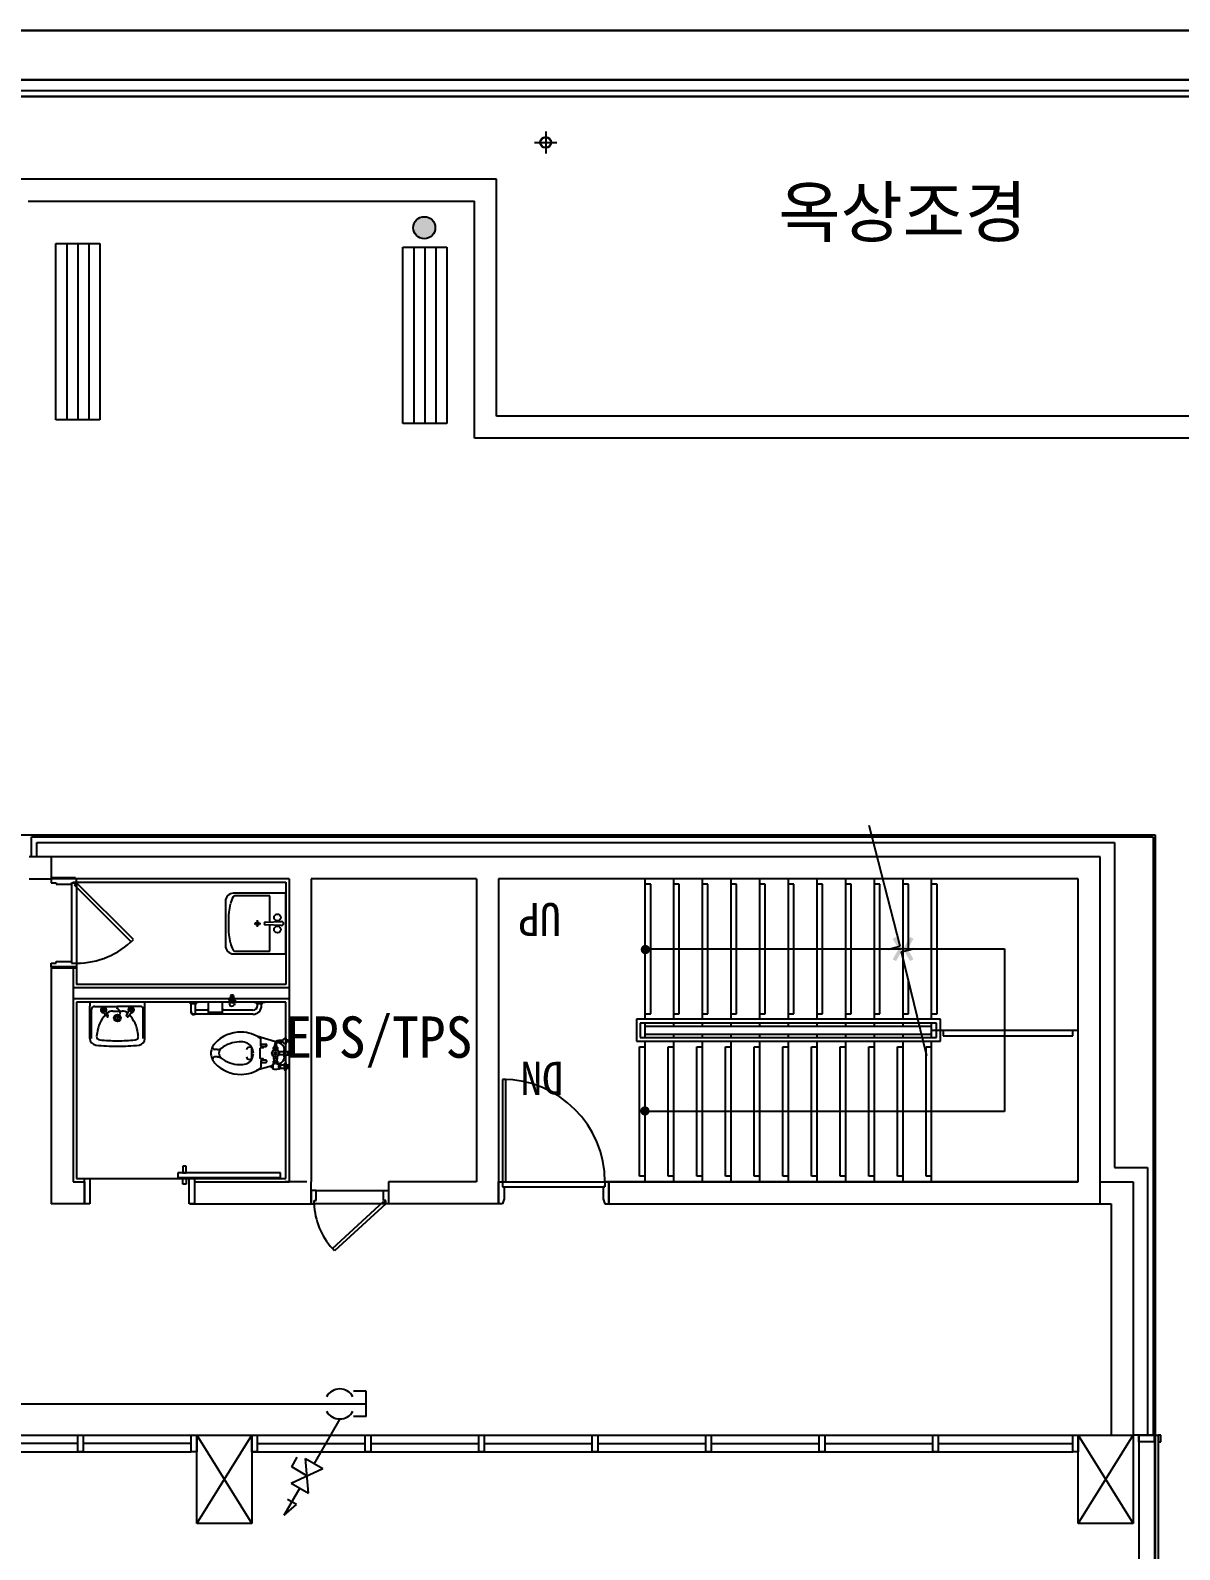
# Model space of a CAD drawing. Header units: millimetres. Extents: x 16332047 to 33387680, y -14835522 to -7015081.
# Drawn here: x 17165249 to 17175679, y -7484759 to -7470971 of the extents above; entities that cross this region are included whole.
import ezdxf
from ezdxf.enums import TextEntityAlignment as Align

# ---------------------------------------------------------------- set-up
doc = ezdxf.new("R2010")
doc.units = ezdxf.units.MM
doc.header["$LTSCALE"] = 300
doc.header["$MEASUREMENT"] = 0
doc.layers.get('0').update_dxf_attribs({"linetype": 'CONTINUOUS'})
for name, color, linetype in [('2', 2, 'CONTINUOUS'), ('3', 3, 'CONTINUOUS'), ('gas', 3, 'CONTINUOUS'), ('S', 1, 'CONTINUOUS'), ('근린시설 화장실위생도면$0$SI', 2, 'CONTINUOUS')]:
    doc.layers.add(name, color=color, linetype=linetype)
doc.layers.add('arch', color=255, linetype='CONTINUOUS', lineweight=25)
doc.styles.add('돋움체', font='')
doc.styles.get('돋움체').set_extended_font_data('DotumChe')

msp = doc.modelspace()

# ---------------------------------------------------------------- hatches: boundary and pattern name
at = {"layer": 'arch'}
h = msp.add_hatch(color=256, dxfattribs=at)
h.dxf.hatch_style = 1
edge = h.paths.add_edge_path()
edge.add_arc((17168824, -7472762), 100, 0, 360)
h = msp.add_hatch(color=256, dxfattribs=at)
edge = h.paths.add_edge_path()
edge.add_arc((17170831, -7479313), 42.7, 90, 270, ccw=False)
edge.add_arc((17170831, -7479313), 42.7, -90, 90, ccw=False)
for points in [[(17173106, -7479198), (17173075, -7479216), (17173129, -7479308), (17173075, -7479401), (17173106, -7479418), (17173170, -7479308)], [(17173233, -7479198), (17173264, -7479216), (17173211, -7479308), (17173264, -7479401), (17173233, -7479418), (17173170, -7479308)]]:
    msp.add_hatch(color=256, dxfattribs=at).paths.add_polyline_path(points)
h = msp.add_hatch(color=256, dxfattribs=at)
edge = h.paths.add_edge_path()
edge.add_arc((17170827, -7480778), 42.7, 90, 270, ccw=False)
edge.add_arc((17170827, -7480778), 42.7, -90, 90, ccw=False)

# ---------------------------------------------------------------- linework, layer by layer
at = {"color": 0}
for p, q in [((17168297, -7483322, 0), (17168183, -7483322, 0)), ((17168297, -7483551, 0), (17168297, -7483322, 0)), ((17168297, -7483551, 0), (17168183, -7483551, 0))]:
    msp.add_line(p, q, dxfattribs=at)
at = {"layer": '2', "color": 0}
for p, q in [((17167621, -7484009, 0), (17167672, -7483920, 0)), ((17167759, -7484090, 0), (17167621, -7484009, 0)), ((17167774, -7484247, 0), (17167745, -7483932, 0)), ((17167745, -7483932, 0), (17167903, -7484023, 0)), ((17167616, -7484156, 0), (17167903, -7484023, 0)), ((17167616, -7484156, 0), (17167774, -7484247, 0))]:
    msp.add_line(p, q, dxfattribs=at)
at = {"layer": '3', "color": 0}
for p, q in [((17168057, -7483573, 0), (17167824, -7483978, 0)), ((17167553, -7484446, 0), (17167695, -7484202, 0))]:
    msp.add_line(p, q, dxfattribs=at)
at = {"layer": 'arch'}
for p, q in [((17182259, -7470971), (17158559, -7470971)), ((17158559, -7470971), (17182259, -7470971)), ((17181809, -7471421), (17159009, -7471421)), ((17159009, -7471421), (17181809, -7471421)), ((17181709, -7471521), (17159109, -7471521)), ((17181709, -7471521), (17159109, -7471521)), ((17159159, -7471571), (17181659, -7471571)), ((17181659, -7471571), (17159159, -7471571)), ((17169826, -7471988), (17170026, -7471988)), ((17169876, -7471988), (17169976, -7471988)), ((17169926, -7471888), (17169926, -7472088)), ((17169479, -7472321), (17165029, -7472321)), ((17169479, -7474471), (17169479, -7472321)), ((17165229, -7472521), (17169279, -7472521)), ((17169279, -7474671), (17169279, -7472521)), ((17165481, -7474506), (17165481, -7472906)), ((17165481, -7472906), (17165881, -7472906)), ((17165581, -7472906), (17165581, -7474506)), ((17165681, -7472906), (17165681, -7474506)), ((17165781, -7472906), (17165781, -7474506)), ((17165881, -7472906), (17165881, -7474506)), ((17168629, -7474538), (17168629, -7472938)), ((17168629, -7472938), (17169029, -7472938)), ((17168729, -7472938), (17168729, -7474538)), ((17168829, -7472938), (17168829, -7474538)), ((17168929, -7472938), (17168929, -7474538)), ((17169029, -7472938), (17169029, -7474538)), ((17180359, -7474471), (17169479, -7474471)), ((17165881, -7474506), (17165481, -7474506)), ((17169029, -7474538), (17168629, -7474538)), ((17176959, -7474671), (17169279, -7474671)), ((17173142, -7479282, 0), (17172862, -7478187, 0)), ((17159009, -7478271), (17175459, -7478271)), ((17165239, -7478271), (17175259, -7478271)), ((17165259, -7478471), (17165259, -7478291)), ((17165259, -7478291), (17175259, -7478291)), ((17165309, -7478471), (17165309, -7478341)), ((17165309, -7478341), (17175089, -7478341)), ((17175089, -7478341), (17175089, -7481291)), ((17175259, -7478271), (17175459, -7478271)), ((17175259, -7478291), (17175439, -7478291)), ((17175439, -7478291), (17175439, -7483721)), ((17175459, -7478271), (17175459, -7483721)), ((17175459, -7478271), (17175459, -7494271)), ((17165439, -7478471), (17165239, -7478471)), ((17167759, -7478471), (17165439, -7478471)), ((17165439, -7478471), (17165439, -7478671)), ((17174959, -7478471), (17167559, -7478471)), ((17169499, -7478471), (17167759, -7478471)), ((17174959, -7478471), (17169299, -7478471)), ((17174959, -7481621), (17174959, -7478471)), ((17165239, -7478671), (17165439, -7478671)), ((17167599, -7478671), (17165439, -7478671)), ((17165669, -7478671), (17165439, -7478671)), ((17165439, -7478671), (17165439, -7478706)), ((17165439, -7478706), (17165484, -7478706)), ((17165659, -7478661), (17165449, -7478661)), ((17165484, -7478706), (17165484, -7478721)), ((17165484, -7478721), (17165624, -7478721)), ((17165624, -7478706), (17165624, -7479436)), ((17165624, -7478721), (17165624, -7478706)), ((17165624, -7478706), (17165669, -7478706)), ((17165634, -7478701), (17167569, -7478701)), ((17165669, -7478706), (17165648, -7478727)), ((17165648, -7478727), (17166164, -7479243)), ((17165669, -7478706), (17165669, -7478671)), ((17165669, -7478706), (17165669, -7479436)), ((17165669, -7478706), (17165669, -7478706)), ((17165669, -7478706), (17165669, -7478706)), ((17166186, -7479222), (17165669, -7478706)), ((17167569, -7478701), (17167569, -7479631)), ((17167599, -7478671), (17167599, -7481421)), ((17169299, -7478671), (17167799, -7478671)), ((17167799, -7478671), (17167799, -7481421)), ((17169299, -7478671), (17169299, -7481421)), ((17169499, -7478671), (17169499, -7481621)), ((17174759, -7478671), (17169499, -7478671)), ((17169499, -7478671), (17169499, -7481621)), ((17174759, -7478671), (17169499, -7478671)), ((17169499, -7478671), (17169499, -7481421)), ((17170829, -7479946, 0), (17170829, -7478671, 0)), ((17170879, -7478721, 0), (17170829, -7478721, 0)), ((17170879, -7479896, 0), (17170879, -7478721, 0)), ((17171089, -7479946, 0), (17171089, -7478671, 0)), ((17171139, -7478721, 0), (17171089, -7478721, 0)), ((17171139, -7479896, 0), (17171139, -7478721, 0)), ((17171349, -7479946, 0), (17171349, -7478671, 0)), ((17171399, -7478721, 0), (17171349, -7478721, 0)), ((17171399, -7479896, 0), (17171399, -7478721, 0)), ((17171609, -7479946, 0), (17171609, -7478671, 0)), ((17171659, -7478721, 0), (17171609, -7478721, 0)), ((17171659, -7479896, 0), (17171659, -7478721, 0)), ((17171869, -7479946, 0), (17171869, -7478671, 0)), ((17171919, -7478721, 0), (17171869, -7478721, 0)), ((17171919, -7479896, 0), (17171919, -7478721, 0)), ((17172129, -7479946, 0), (17172129, -7478671, 0)), ((17172179, -7478721, 0), (17172129, -7478721, 0)), ((17172179, -7479896, 0), (17172179, -7478721, 0)), ((17172389, -7479946, 0), (17172389, -7478671, 0)), ((17172439, -7478721, 0), (17172389, -7478721, 0)), ((17172439, -7479896, 0), (17172439, -7478721, 0)), ((17172649, -7479946, 0), (17172649, -7478671, 0)), ((17172699, -7478721, 0), (17172649, -7478721, 0)), ((17172699, -7479896, 0), (17172699, -7478721, 0)), ((17172909, -7479946, 0), (17172909, -7478671, 0)), ((17172959, -7478721, 0), (17172909, -7478721, 0)), ((17172959, -7479896, 0), (17172959, -7478721, 0)), ((17173169, -7479946, 0), (17173169, -7478671, 0)), ((17173219, -7478721, 0), (17173169, -7478721, 0)), ((17173219, -7479309, 0), (17173219, -7478721, 0)), ((17173429, -7479946), (17173429, -7478671, 0)), ((17173479, -7478721, 0), (17173429, -7478721, 0)), ((17173479, -7479896, 0), (17173479, -7478721, 0)), ((17174759, -7481421), (17174759, -7478671)), ((17174759, -7481421), (17174759, -7478671)), ((17167019, -7478877), (17167019, -7479277)), ((17167569, -7478802), (17167094, -7478802)), ((17167422, -7478827), (17167104, -7478827)), ((17167422, -7479062), (17167422, -7478827)), ((17167569, -7479352), (17167569, -7478802)), ((17167310, -7479108), (17167310, -7479046)), ((17167279, -7479077), (17167341, -7479077)), ((17167385, -7479064), (17167527, -7479058)), ((17167527, -7479095), (17167385, -7479089)), ((17167422, -7479327), (17167422, -7479091)), ((17166164, -7479243), (17166186, -7479222)), ((17167104, -7479327), (17167422, -7479327)), ((17170829, -7479308, 0), (17173149, -7479308, 0)), ((17173036, -7479311, 0), (17173142, -7479282, 0)), ((17173263, -7479306, 0), (17173036, -7479311, 0)), ((17173156, -7479335, 0), (17173263, -7479306, 0)), ((17173262, -7479308, 0), (17173262, -7479308, 0)), ((17173262, -7479308, 0), (17174089, -7479308, 0)), ((17174089, -7479308, 0), (17174089, -7480783, 0)), ((17165439, -7479471), (17165439, -7479436)), ((17165439, -7479436), (17165484, -7479436)), ((17165484, -7479436), (17165484, -7479421)), ((17165484, -7479421), (17165624, -7479421)), ((17165624, -7479421), (17165624, -7479436)), ((17165624, -7479436), (17165669, -7479436)), ((17165669, -7479436), (17165669, -7479436)), ((17165669, -7479436), (17165669, -7479471)), ((17167094, -7479352), (17167569, -7479352)), ((17173386, -7480278, 0), (17173156, -7479335, 0)), ((17165439, -7479471), (17165439, -7481621)), ((17165669, -7479471), (17165439, -7479471)), ((17165659, -7479481), (17165449, -7479481)), ((17165639, -7479471), (17165639, -7481421)), ((17165669, -7479471), (17165669, -7479631)), ((17173219, -7479896, 0), (17173219, -7479586, 0)), ((17167599, -7479661), (17165639, -7479661)), ((17167569, -7479631), (17165669, -7479631)), ((17167066, -7479731), (17167066, -7479764)), ((17167068, -7479743), (17167078, -7479737)), ((17167071, -7479726), (17167079, -7479726)), ((17167087, -7479726), (17167079, -7479726)), ((17167081, -7479737), (17167091, -7479743)), ((17167092, -7479731), (17167092, -7479764)), ((17167599, -7479761), (17165639, -7479761)), ((17165669, -7479791), (17165669, -7481391)), ((17167569, -7479791), (17165669, -7479791)), ((17165789, -7479861), (17165791, -7479791)), ((17165789, -7480120), (17165789, -7479861)), ((17165804, -7480120), (17165804, -7479857)), ((17165832, -7479829), (17166039, -7479829)), ((17165956, -7479914), (17165934, -7479869)), ((17165997, -7479871), (17166082, -7479871)), ((17166246, -7479829), (17166039, -7479829)), ((17166123, -7479914), (17166144, -7479869)), ((17166274, -7480120), (17166274, -7479857)), ((17166289, -7479861), (17166287, -7479791)), ((17166289, -7480120), (17166289, -7479861)), ((17166689, -7479794), (17166729, -7479794)), ((17166699, -7479796), (17166699, -7479794)), ((17166699, -7479796), (17166713, -7479796)), ((17166699, -7479800), (17166699, -7479796)), ((17166700, -7479801), (17166699, -7479800)), ((17166712, -7479801), (17166700, -7479801)), ((17166706, -7479800), (17166706, -7479796)), ((17166707, -7479804), (17166707, -7479801)), ((17166750, -7479806), (17166709, -7479806)), ((17166710, -7479881), (17166710, -7479806)), ((17166712, -7479801), (17166713, -7479800)), ((17166713, -7479796), (17166713, -7479794)), ((17166713, -7479800), (17166713, -7479796)), ((17166769, -7479794), (17166729, -7479794)), ((17166745, -7479796), (17166745, -7479794)), ((17166760, -7479796), (17166745, -7479796)), ((17166745, -7479800), (17166745, -7479796)), ((17166746, -7479801), (17166745, -7479800)), ((17166746, -7479801), (17166759, -7479801)), ((17166748, -7479881), (17166748, -7479806)), ((17166866, -7479862), (17166748, -7479862)), ((17166752, -7479804), (17166752, -7479801)), ((17166753, -7479800), (17166753, -7479796)), ((17166759, -7479801), (17166760, -7479800)), ((17166760, -7479796), (17166760, -7479794)), ((17166760, -7479800), (17166760, -7479796)), ((17166771, -7479792), (17166771, -7479791)), ((17166862, -7479856), (17166862, -7479852)), ((17166866, -7479848), (17166863, -7479850)), ((17166866, -7479860), (17166863, -7479858)), ((17166866, -7479894), (17166866, -7479797)), ((17166986, -7479791), (17166873, -7479791)), ((17166992, -7479894), (17166992, -7479797)), ((17166992, -7479848), (17166996, -7479850)), ((17166992, -7479860), (17166996, -7479858)), ((17167269, -7479862), (17166992, -7479862)), ((17166997, -7479856), (17166997, -7479852)), ((17167114, -7479791), (17167044, -7479791)), ((17167044, -7479793), (17167044, -7479791)), ((17167113, -7479794), (17167045, -7479794)), ((17167052, -7479772), (17167052, -7479781)), ((17167052, -7479781), (17167107, -7479781)), ((17167054, -7479767), (17167104, -7479767)), ((17167054, -7479768), (17167054, -7479767)), ((17167103, -7479766), (17167055, -7479766)), ((17167067, -7479757), (17167067, -7479745)), ((17167078, -7479765), (17167068, -7479759)), ((17167069, -7479791), (17167069, -7479781)), ((17167070, -7479791), (17167070, -7479794)), ((17167076, -7479797), (17167071, -7479797)), ((17167083, -7479794), (17167076, -7479794)), ((17167076, -7479794), (17167076, -7479797)), ((17167091, -7479759), (17167081, -7479765)), ((17167083, -7479794), (17167083, -7479797)), ((17167083, -7479797), (17167088, -7479797)), ((17167090, -7479791), (17167090, -7479781)), ((17167092, -7479745), (17167092, -7479757)), ((17167094, -7479794), (17167094, -7479791)), ((17167104, -7479768), (17167104, -7479767)), ((17167107, -7479772), (17167107, -7479781)), ((17167114, -7479793), (17167114, -7479791)), ((17167371, -7479791), (17167287, -7479791)), ((17167287, -7479792), (17167287, -7479791)), ((17167289, -7479794), (17167329, -7479794)), ((17167299, -7479796), (17167299, -7479794)), ((17167299, -7479800), (17167299, -7479796)), ((17167299, -7479796), (17167313, -7479796)), ((17167300, -7479801), (17167299, -7479800)), ((17167312, -7479801), (17167300, -7479801)), ((17167306, -7479800), (17167306, -7479796)), ((17167307, -7479804), (17167307, -7479801)), ((17167350, -7479806), (17167309, -7479806)), ((17167310, -7479821), (17167310, -7479806)), ((17167312, -7479801), (17167313, -7479800)), ((17167313, -7479796), (17167313, -7479794)), ((17167313, -7479800), (17167313, -7479796)), ((17167369, -7479794), (17167329, -7479794)), ((17167345, -7479796), (17167345, -7479794)), ((17167345, -7479800), (17167345, -7479796)), ((17167360, -7479796), (17167345, -7479796)), ((17167346, -7479801), (17167345, -7479800)), ((17167346, -7479801), (17167359, -7479801)), ((17167348, -7479821), (17167348, -7479806)), ((17167352, -7479804), (17167352, -7479801)), ((17167353, -7479800), (17167353, -7479796)), ((17167359, -7479801), (17167360, -7479800)), ((17167360, -7479796), (17167360, -7479794)), ((17167360, -7479800), (17167360, -7479796)), ((17167371, -7479792), (17167371, -7479791)), ((17167569, -7481391), (17167569, -7479791)), ((17165943, -7479922), (17165911, -7479882)), ((17165950, -7479923), (17165954, -7479921)), ((17166128, -7479923), (17166125, -7479921)), ((17166136, -7479922), (17166167, -7479882)), ((17167269, -7479900), (17166729, -7479900)), ((17166992, -7479885), (17166866, -7479885)), ((17166992, -7479894), (17166866, -7479894)), ((17166868, -7479894), (17166868, -7479885)), ((17166991, -7479894), (17166991, -7479885)), ((17173509, -7479946, 0), (17170749, -7479946, 0)), ((17170749, -7479946, 0), (17170749, -7480146, 0)), ((17173474, -7479981, 0), (17170784, -7479981, 0)), ((17170784, -7479981, 0), (17170784, -7480111, 0)), ((17170829, -7479896, 0), (17170879, -7479896, 0)), ((17170829, -7480111, 0), (17170829, -7479981, 0)), ((17173429, -7480011, 0), (17170829, -7480011, 0)), ((17171089, -7479896, 0), (17171139, -7479896, 0)), ((17171089, -7480011, 0), (17171089, -7479981, 0)), ((17171089, -7480011, 0), (17171089, -7479981, 0)), ((17171349, -7479896, 0), (17171399, -7479896, 0)), ((17171349, -7480011, 0), (17171349, -7479981, 0)), ((17171609, -7479896, 0), (17171659, -7479896, 0)), ((17171609, -7480011, 0), (17171609, -7479981, 0)), ((17171869, -7479896, 0), (17171919, -7479896, 0)), ((17171869, -7480011, 0), (17171869, -7479981, 0)), ((17172129, -7479896, 0), (17172179, -7479896, 0)), ((17172129, -7480011, 0), (17172129, -7479981, 0)), ((17172389, -7479896, 0), (17172439, -7479896, 0)), ((17172389, -7480011, 0), (17172389, -7479981, 0)), ((17172649, -7479896, 0), (17172699, -7479896, 0)), ((17172649, -7480011, 0), (17172649, -7479981, 0)), ((17172649, -7480011, 0), (17172649, -7479981, 0)), ((17172909, -7479896, 0), (17172959, -7479896, 0)), ((17172909, -7480011, 0), (17172909, -7479981, 0)), ((17173169, -7479896, 0), (17173219, -7479896, 0)), ((17173169, -7480011, 0), (17173169, -7479981, 0)), ((17173429, -7479896, 0), (17173479, -7479896, 0)), ((17173429, -7480111), (17173429, -7479981)), ((17173429, -7480081, 0), (17173429, -7480011, 0)), ((17173474, -7480111, 0), (17173474, -7479981, 0)), ((17173509, -7480146, 0), (17173509, -7479946, 0)), ((17167475, -7480151), (17167305, -7480100)), ((17167342, -7480186), (17167342, -7480129)), ((17167510, -7480162), (17167488, -7480155)), ((17167541, -7480137), (17167503, -7480137)), ((17167503, -7480150), (17167541, -7480150)), ((17167541, -7480153), (17167541, -7480133)), ((17167543, -7480131), (17167564, -7480115)), ((17167552, -7480163), (17167543, -7480156)), ((17167565, -7480117), (17167565, -7480170)), ((17167567, -7480113), (17167569, -7480113)), ((17167569, -7480113), (17167569, -7480173)), ((17167572, -7480134), (17167571, -7480134)), ((17167572, -7480153), (17167571, -7480153)), ((17167572, -7480153), (17167572, -7480134)), ((17167586, -7480136), (17167574, -7480136)), ((17167586, -7480151), (17167574, -7480151)), ((17167587, -7480150), (17167587, -7480137)), ((17170749, -7480146, 0), (17173509, -7480146, 0)), ((17170784, -7480111, 0), (17173474, -7480111, 0)), ((17170829, -7480081, 0), (17173429, -7480081, 0)), ((17170829, -7481421, 0), (17170829, -7480146, 0)), ((17171089, -7480111, 0), (17171089, -7480081, 0)), ((17171089, -7480111, 0), (17171089, -7480081, 0)), ((17171089, -7481421, 0), (17171089, -7480146, 0)), ((17171349, -7480111, 0), (17171349, -7480081, 0)), ((17171349, -7481421), (17171349, -7480146, 0)), ((17171609, -7480111, 0), (17171609, -7480081, 0)), ((17171609, -7481421, 0), (17171609, -7480146, 0)), ((17171869, -7480111, 0), (17171869, -7480081, 0)), ((17171869, -7481421, 0), (17171869, -7480146, 0)), ((17172129, -7480111, 0), (17172129, -7480081, 0)), ((17172129, -7481421, 0), (17172129, -7480146, 0)), ((17172389, -7480111, 0), (17172389, -7480081, 0)), ((17172389, -7481421, 0), (17172389, -7480146, 0)), ((17172649, -7480111, 0), (17172649, -7480081, 0)), ((17172649, -7481421, 0), (17172649, -7480146, 0)), ((17172909, -7480111, 0), (17172909, -7480081, 0)), ((17172909, -7481421, 0), (17172909, -7480146, 0)), ((17173169, -7480111, 0), (17173169, -7480081, 0)), ((17173169, -7481421, 0), (17173169, -7480146, 0)), ((17173429, -7480046, 0), (17174759, -7480046, 0)), ((17173429, -7481421, 0), (17173429, -7480146)), ((17173534, -7480046), (17173534, -7480096)), ((17173534, -7480096), (17174709, -7480096)), ((17174709, -7480096), (17174709, -7480046)), ((17166948, -7480221), (17166924, -7480221)), ((17166948, -7480288), (17166924, -7480288)), ((17167258, -7480199), (17167240, -7480199)), ((17167258, -7480310), (17167258, -7480199)), ((17167336, -7480301), (17167336, -7480208)), ((17167361, -7480205), (17167340, -7480205)), ((17167344, -7480193), (17167344, -7480172)), ((17167345, -7480171), (17167384, -7480171)), ((17167345, -7480194), (17167384, -7480194)), ((17167363, -7480194), (17167363, -7480203)), ((17167493, -7480200), (17167456, -7480200)), ((17167493, -7480215), (17167456, -7480215)), ((17167456, -7480281), (17167456, -7480303)), ((17167458, -7480216), (17167457, -7480215)), ((17167458, -7480216), (17167457, -7480215)), ((17167458, -7480215), (17167458, -7480216)), ((17167458, -7480216), (17167458, -7480216)), ((17167458, -7480216), (17167458, -7480216)), ((17167458, -7480226), (17167458, -7480217)), ((17167486, -7480184), (17167463, -7480184)), ((17167486, -7480195), (17167463, -7480195)), ((17167464, -7480195), (17167464, -7480199)), ((17167465, -7480197), (17167464, -7480200)), ((17167464, -7480197), (17167485, -7480197)), ((17167465, -7480195), (17167465, -7480197)), ((17167465, -7480259), (17167465, -7480250)), ((17167466, -7480248), (17167473, -7480244)), ((17167473, -7480265), (17167466, -7480261)), ((17167468, -7480172), (17167468, -7480184)), ((17167475, -7480244), (17167483, -7480248)), ((17167483, -7480261), (17167475, -7480265)), ((17167481, -7480184), (17167481, -7480172)), ((17167484, -7480195), (17167484, -7480197)), ((17167484, -7480197), (17167485, -7480200)), ((17167484, -7480250), (17167484, -7480259)), ((17167485, -7480195), (17167485, -7480199)), ((17167490, -7480217), (17167490, -7480226)), ((17167491, -7480216), (17167491, -7480215)), ((17167492, -7480215), (17167491, -7480216)), ((17167491, -7480216), (17167491, -7480216)), ((17167493, -7480303), (17167493, -7480281)), ((17167503, -7480239), (17167553, -7480239)), ((17167553, -7480270), (17167503, -7480270)), ((17167564, -7480172), (17167552, -7480163)), ((17167553, -7480274), (17167553, -7480235)), ((17167554, -7480254), (17167554, -7480222)), ((17167554, -7480287), (17167554, -7480222)), ((17167554, -7480254), (17167554, -7480287)), ((17167566, -7480222), (17167569, -7480222)), ((17167566, -7480287), (17167569, -7480287)), ((17167569, -7480173), (17167567, -7480173)), ((17167569, -7480287), (17167569, -7480222)), ((17167569, -7480222), (17167569, -7480222)), ((17167569, -7480238), (17167570, -7480238)), ((17167569, -7480271), (17167570, -7480271)), ((17167569, -7480287), (17167569, -7480287)), ((17167570, -7480238), (17167589, -7480239)), ((17167570, -7480271), (17167589, -7480270)), ((17167590, -7480240), (17167589, -7480239)), ((17167590, -7480269), (17167589, -7480270)), ((17167590, -7480269), (17167590, -7480240)), ((17170779, -7481371, 0), (17170779, -7480196, 0)), ((17170779, -7480196, 0), (17170829, -7480196, 0)), ((17171039, -7481371, 0), (17171039, -7480196, 0)), ((17171039, -7480196, 0), (17171089, -7480196, 0)), ((17171299, -7481371), (17171299, -7480196)), ((17171299, -7480196), (17171349, -7480196)), ((17171559, -7481371, 0), (17171559, -7480196, 0)), ((17171559, -7480196, 0), (17171609, -7480196, 0)), ((17171819, -7481371, 0), (17171819, -7480196, 0)), ((17171819, -7480196, 0), (17171869, -7480196, 0)), ((17172079, -7481371, 0), (17172079, -7480196, 0)), ((17172079, -7480196, 0), (17172129, -7480196, 0)), ((17172339, -7481371, 0), (17172339, -7480196, 0)), ((17172339, -7480196, 0), (17172389, -7480196, 0)), ((17172599, -7481371, 0), (17172599, -7480196, 0)), ((17172599, -7480196, 0), (17172649, -7480196, 0)), ((17172859, -7481371, 0), (17172859, -7480196, 0)), ((17172859, -7480196, 0), (17172909, -7480196, 0)), ((17173119, -7481371, 0), (17173119, -7480196, 0)), ((17173119, -7480196, 0), (17173169, -7480196, 0)), ((17173379, -7481371, 0), (17173379, -7480196, 0)), ((17173379, -7480196, 0), (17173429, -7480196, 0)), ((17167258, -7480310), (17167240, -7480310)), ((17167434, -7480370), (17167305, -7480409)), ((17167361, -7480304), (17167340, -7480304)), ((17167342, -7480323), (17167342, -7480380)), ((17167344, -7480316), (17167344, -7480337)), ((17167345, -7480315), (17167384, -7480315)), ((17167345, -7480338), (17167384, -7480338)), ((17167363, -7480315), (17167363, -7480306)), ((17167437, -7480369), (17167434, -7480369)), ((17167434, -7480370), (17167434, -7480374)), ((17167434, -7480374), (17167436, -7480374)), ((17167434, -7480375), (17167434, -7480379)), ((17167436, -7480375), (17167434, -7480375)), ((17167434, -7480380), (17167437, -7480380)), ((17167436, -7480374), (17167436, -7480374)), ((17167436, -7480374), (17167436, -7480375)), ((17167437, -7480366), (17167439, -7480365)), ((17167437, -7480383), (17167437, -7480366)), ((17167437, -7480369), (17167437, -7480369)), ((17167437, -7480380), (17167437, -7480380)), ((17167439, -7480384), (17167437, -7480383)), ((17167439, -7480365), (17167444, -7480365)), ((17167444, -7480370), (17167439, -7480370)), ((17167444, -7480379), (17167439, -7480379)), ((17167444, -7480384), (17167439, -7480384)), ((17167444, -7480365), (17167445, -7480366)), ((17167445, -7480383), (17167444, -7480384)), ((17167445, -7480383), (17167445, -7480366)), ((17167445, -7480366), (17167447, -7480366)), ((17167447, -7480383), (17167445, -7480383)), ((17167450, -7480354), (17167449, -7480364)), ((17167449, -7480383), (17167449, -7480366)), ((17167449, -7480385), (17167450, -7480395)), ((17167454, -7480353), (17167452, -7480353)), ((17167452, -7480396), (17167454, -7480396)), ((17167494, -7480327), (17167454, -7480327)), ((17167454, -7480338), (17167454, -7480338)), ((17167454, -7480338), (17167494, -7480338)), ((17167454, -7480396), (17167454, -7480353)), ((17167454, -7480353), (17167455, -7480353)), ((17167454, -7480355), (17167454, -7480353)), ((17167455, -7480396), (17167454, -7480395)), ((17167455, -7480338), (17167455, -7480339)), ((17167455, -7480339), (17167457, -7480341)), ((17167493, -7480339), (17167455, -7480339)), ((17167456, -7480303), (17167492, -7480303)), ((17167456, -7480338), (17167456, -7480340)), ((17167458, -7480304), (17167458, -7480303)), ((17167459, -7480303), (17167458, -7480304)), ((17167458, -7480304), (17167458, -7480327)), ((17167458, -7480351), (17167458, -7480344)), ((17167490, -7480303), (17167490, -7480304)), ((17167490, -7480304), (17167490, -7480303)), ((17167490, -7480327), (17167490, -7480304)), ((17167490, -7480350), (17167490, -7480344)), ((17167510, -7480347), (17167491, -7480353)), ((17167492, -7480338), (17167492, -7480340)), ((17167492, -7480341), (17167493, -7480339)), ((17167493, -7480339), (17167493, -7480338)), ((17167494, -7480338), (17167494, -7480338)), ((17167510, -7480347), (17167502, -7480349)), ((17167512, -7480394), (17167512, -7480355)), ((17167515, -7480358), (17167512, -7480358)), ((17167515, -7480391), (17167512, -7480391)), ((17167515, -7480358), (17167553, -7480358)), ((17167515, -7480358), (17167515, -7480391)), ((17167515, -7480391), (17167553, -7480391)), ((17167553, -7480355), (17167553, -7480394)), ((17167566, -7480342), (17167569, -7480342)), ((17167566, -7480407), (17167569, -7480407)), ((17167569, -7480342), (17167569, -7480407)), ((17167569, -7480358), (17167570, -7480358)), ((17167570, -7480359), (17167569, -7480359)), ((17167570, -7480390), (17167569, -7480390)), ((17167569, -7480391), (17167570, -7480391)), ((17167570, -7480358), (17167589, -7480359)), ((17167570, -7480391), (17167570, -7480358)), ((17167570, -7480391), (17167589, -7480390)), ((17167590, -7480360), (17167589, -7480359)), ((17167590, -7480389), (17167589, -7480390)), ((17167590, -7480389), (17167590, -7480360)), ((17169564, -7480491), (17169534, -7480491)), ((17169534, -7480491), (17169534, -7481421)), ((17169564, -7481421), (17169564, -7480491)), ((17173489, -7480783, 0), (17170829, -7480783, 0)), ((17174089, -7480783, 0), (17173489, -7480783, 0)), ((17165669, -7481391), (17165739, -7481391)), ((17165739, -7481391), (17165789, -7481391)), ((17165739, -7481621), (17165739, -7481391)), ((17165784, -7481391), (17166689, -7481391)), ((17165789, -7481391), (17165789, -7481621)), ((17166589, -7481339), (17166589, -7481381)), ((17167518, -7481339), (17166589, -7481339)), ((17166589, -7481381), (17167518, -7481381)), ((17166664, -7481279), (17166634, -7481279)), ((17166634, -7481279), (17166634, -7481339)), ((17166634, -7481339), (17166664, -7481339)), ((17166634, -7481441), (17166634, -7481381)), ((17166634, -7481381), (17166664, -7481381)), ((17166664, -7481339), (17166664, -7481279)), ((17166664, -7481381), (17166664, -7481441)), ((17166689, -7481391), (17166739, -7481391)), ((17166689, -7481621), (17166689, -7481391)), ((17166739, -7481391), (17167569, -7481391)), ((17166739, -7481391), (17166739, -7481621)), ((17167518, -7481381), (17167518, -7481339)), ((17170829, -7481371, 0), (17170779, -7481371, 0)), ((17171089, -7481371, 0), (17171039, -7481371, 0)), ((17171349, -7481371), (17171299, -7481371)), ((17171609, -7481371, 0), (17171559, -7481371, 0)), ((17171869, -7481371, 0), (17171819, -7481371, 0)), ((17172129, -7481371, 0), (17172079, -7481371, 0)), ((17172389, -7481371, 0), (17172339, -7481371, 0)), ((17172649, -7481371, 0), (17172599, -7481371, 0)), ((17172909, -7481371, 0), (17172859, -7481371, 0)), ((17173169, -7481371, 0), (17173119, -7481371, 0)), ((17173429, -7481371, 0), (17173379, -7481371, 0)), ((17175089, -7481291), (17175389, -7481291)), ((17175389, -7481291), (17175389, -7483721)), ((17165639, -7481421), (17165739, -7481421)), ((17165739, -7481421), (17165739, -7481621)), ((17166664, -7481441), (17166634, -7481441)), ((17166739, -7481421), (17167599, -7481421)), ((17166739, -7481421), (17166739, -7481621)), ((17167759, -7481421), (17167559, -7481421)), ((17167799, -7481621), (17167799, -7481421)), ((17167799, -7481501), (17167799, -7481501)), ((17167799, -7481501), (17167799, -7481501)), ((17167799, -7481501), (17167799, -7481621)), ((17167844, -7481501), (17167799, -7481501)), ((17167844, -7481501), (17168454, -7481501)), ((17167844, -7481530), (17167844, -7481501)), ((17167844, -7481590), (17167844, -7481530)), ((17167844, -7481530), (17167844, -7481530)), ((17168454, -7481530), (17168454, -7481501)), ((17168454, -7481501), (17168499, -7481501)), ((17168454, -7481590), (17168454, -7481530)), ((17168454, -7481530), (17168454, -7481530)), ((17169299, -7481421), (17168499, -7481421)), ((17168499, -7481421), (17168499, -7481621)), ((17168499, -7481501), (17168499, -7481501)), ((17168499, -7481501), (17168499, -7481621)), ((17169499, -7481421), (17170499, -7481421)), ((17169499, -7481421), (17174759, -7481421)), ((17169499, -7481621), (17169499, -7481421)), ((17169499, -7481421), (17169534, -7481421)), ((17169534, -7481421), (17170464, -7481421)), ((17169534, -7481421), (17169564, -7481421)), ((17169534, -7481421), (17169534, -7481466)), ((17169534, -7481466), (17170464, -7481466)), ((17169534, -7481466), (17169549, -7481466)), ((17169549, -7481466), (17169549, -7481576)), ((17170464, -7481466), (17170449, -7481466)), ((17170449, -7481466), (17170449, -7481576)), ((17170499, -7481421), (17170464, -7481421)), ((17170464, -7481421), (17170464, -7481466)), ((17174759, -7481421), (17170499, -7481421)), ((17170499, -7481421), (17170499, -7481621)), ((17170499, -7481621), (17170499, -7481421)), ((17174959, -7481621), (17174959, -7481421)), ((17174959, -7481421), (17175259, -7481421)), ((17175259, -7481421), (17175259, -7483721)), ((17165739, -7481621), (17165439, -7481621)), ((17165789, -7481621), (17165739, -7481621)), ((17166739, -7481621), (17166689, -7481621)), ((17166699, -7481621), (17167799, -7481621)), ((17167799, -7481621), (17167824, -7481621)), ((17167824, -7481621), (17167824, -7481590)), ((17167824, -7481590), (17167844, -7481590)), ((17168474, -7481621), (17167824, -7481621)), ((17167990, -7482026), (17168455, -7481599)), ((17168474, -7481621), (17168010, -7482047)), ((17168474, -7481590), (17168454, -7481590)), ((17168455, -7481599), (17168474, -7481621)), ((17168474, -7481621), (17168474, -7481590)), ((17168499, -7481621), (17168474, -7481621)), ((17168499, -7481601), (17168499, -7481601)), ((17169499, -7481621), (17168499, -7481621)), ((17168499, -7481621), (17168499, -7481621)), ((17169534, -7481621), (17169499, -7481621)), ((17169549, -7481576), (17169534, -7481621)), ((17169534, -7481621), (17169534, -7481621)), ((17170449, -7481576), (17170464, -7481621)), ((17170464, -7481621), (17170464, -7481621)), ((17170464, -7481621), (17170499, -7481621)), ((17170499, -7481621), (17174959, -7481621)), ((17174959, -7481621), (17175059, -7481621)), ((17175059, -7481621), (17175059, -7483721)), ((17168010, -7482047), (17167990, -7482026)), ((17161259, -7483721, 0), (17166709, -7483721, 0)), ((17165679, -7483721, 0), (17165729, -7483721, 0)), ((17165679, -7483871, 0), (17165679, -7483721, 0)), ((17165729, -7483721, 0), (17165729, -7483871, 0)), ((17166709, -7483721, 0), (17166759, -7483721, 0)), ((17166709, -7483871, 0), (17166709, -7483721, 0)), ((17166759, -7483721, 0), (17166759, -7483871, 0)), ((17166759, -7483721, 0), (17167259, -7484521, 0)), ((17166759, -7484521, 0), (17167259, -7483721, 0)), ((17166759, -7484521, 0), (17166759, -7483721, 0)), ((17166759, -7483721, 0), (17167259, -7483721, 0)), ((17167259, -7483721, 0), (17167309, -7483721, 0)), ((17167259, -7483871, 0), (17167259, -7483721, 0)), ((17167259, -7483721, 0), (17167259, -7484521, 0)), ((17167309, -7483721, 0), (17174709, -7483721, 0)), ((17167309, -7483721, 0), (17167309, -7483871, 0)), ((17168289, -7483721, 0), (17168339, -7483721, 0)), ((17168289, -7483871, 0), (17168289, -7483721, 0)), ((17168339, -7483721, 0), (17168339, -7483871, 0)), ((17169319, -7483721, 0), (17169369, -7483721, 0)), ((17169319, -7483871, 0), (17169319, -7483721, 0)), ((17169369, -7483721, 0), (17169369, -7483871, 0)), ((17170349, -7483721, 0), (17170399, -7483721, 0)), ((17170349, -7483871, 0), (17170349, -7483721, 0)), ((17170399, -7483721, 0), (17170399, -7483871, 0)), ((17171379, -7483721, 0), (17171429, -7483721, 0)), ((17171379, -7483871, 0), (17171379, -7483721, 0)), ((17171429, -7483721, 0), (17171429, -7483871, 0)), ((17172409, -7483721, 0), (17172459, -7483721, 0)), ((17172409, -7483871, 0), (17172409, -7483721, 0)), ((17172459, -7483721, 0), (17172459, -7483871, 0)), ((17173439, -7483721, 0), (17173489, -7483721, 0)), ((17173439, -7483871, 0), (17173439, -7483721, 0)), ((17173489, -7483721, 0), (17173489, -7483871, 0)), ((17174709, -7483721, 0), (17174759, -7483721, 0)), ((17174709, -7483871, 0), (17174709, -7483721, 0)), ((17174759, -7483721, 0), (17174759, -7483871, 0)), ((17174759, -7483721, 0), (17175259, -7484521, 0)), ((17174759, -7484521, 0), (17175259, -7483721, 0)), ((17174759, -7484521, 0), (17174759, -7483721, 0)), ((17174759, -7483721, 0), (17175259, -7483721, 0)), ((17175059, -7483721), (17175259, -7483721)), ((17175459, -7483721), (17175259, -7483721)), ((17175259, -7483721, 0), (17175259, -7484521, 0)), ((17175309, -7483721), (17175309, -7494571)), ((17175309, -7483781), (17175309, -7483721)), ((17175309, -7483721), (17175450, -7483721)), ((17175309, -7483721, 0), (17175459, -7483721, 0)), ((17175450, -7483721), (17175450, -7483781)), ((17175456, -7485858), (17175456, -7483721)), ((17175456, -7483721), (17175484, -7483721)), ((17175484, -7483721), (17175484, -7483781)), ((17175509, -7483721), (17175484, -7483721)), ((17175484, -7483721), (17175484, -7485858)), ((17175509, -7483781), (17175509, -7483721)), ((17161259, -7483871, 0), (17166709, -7483871, 0)), ((17165679, -7483796, 0), (17164699, -7483796, 0)), ((17165729, -7483871, 0), (17165679, -7483871, 0)), ((17166709, -7483796, 0), (17165729, -7483796, 0)), ((17166759, -7483871, 0), (17166709, -7483871, 0)), ((17167259, -7483871, 0), (17174709, -7483871, 0)), ((17167309, -7483871, 0), (17167259, -7483871, 0)), ((17167309, -7483796, 0), (17168289, -7483796, 0)), ((17168339, -7483871, 0), (17168289, -7483871, 0)), ((17168339, -7483796, 0), (17169319, -7483796, 0)), ((17169369, -7483871, 0), (17169319, -7483871, 0)), ((17169369, -7483796, 0), (17170349, -7483796, 0)), ((17170399, -7483871, 0), (17170349, -7483871, 0)), ((17170399, -7483796, 0), (17171379, -7483796, 0)), ((17171429, -7483871, 0), (17171379, -7483871, 0)), ((17171429, -7483796, 0), (17172409, -7483796, 0)), ((17172459, -7483871, 0), (17172409, -7483871, 0)), ((17172459, -7483796, 0), (17173439, -7483796, 0)), ((17173489, -7483871, 0), (17173439, -7483871, 0)), ((17173489, -7483796, 0), (17174709, -7483796, 0)), ((17174759, -7483871, 0), (17174709, -7483871, 0)), ((17175450, -7483781), (17175309, -7483781)), ((17175484, -7483781), (17175509, -7483781)), ((17167259, -7484521, 0), (17166759, -7484521, 0)), ((17175259, -7484521, 0), (17174759, -7484521, 0))]:
    msp.add_line(p, q, dxfattribs=at)
for centre, radius in [((17169926, -7471988), 50), ((17169926, -7471988), 47), ((17168824, -7472762), 100), ((17167492, -7479022), 31.2), ((17167310, -7479077), 15), ((17167492, -7479131), 31.2), ((17167079, -7479751), 12.7), ((17165914, -7479861), 7.76), ((17166039, -7479846), 3), ((17166164, -7479861), 7.76), ((17167079, -7479751), 7.5), ((17166039, -7479934), 31), ((17166039, -7479934), 20.5), ((17166039, -7479934), 3), ((17167474, -7480254), 32.5), ((17167474, -7480254), 29), ((17167474, -7480254), 9.51)]:
    msp.add_circle(centre, radius, dxfattribs=at)
for centre, radius, start, end in [((17167094, -7478877), 75, 90, 180), ((17167621, -7479028), 572, 167.089, 174.576), ((17167302, -7478954), 244, 151.0392, 167.089), ((17167104, -7478845), 18.5, 90, 151.0392), ((17168136, -7479077), 1090, 174.576, 180), ((17168136, -7479077), 1090, 180, 185.424), ((17167621, -7479125), 572, 185.424, 192.911), ((17167385, -7479077), 12.5, 90, 270), ((17167528, -7479077), 18.8, 0, 91.9092), ((17167528, -7479076), 18.8, 268.0908, 0), ((17165669, -7478706), 730, 270, 315), ((17167094, -7479277), 75, 180, 270), ((17167302, -7479199), 244, 192.911, 208.9608), ((17167104, -7479308), 18.5, 208.9608, 270), ((17167071, -7479731), 5, 90, 180), ((17167079, -7479751), 14, 144.5475, 155.4525), ((17167079, -7479751), 14, 84.5475, 95.4525), ((17167087, -7479731), 5, 0, 90), ((17167079, -7479751), 14, 24.5475, 35.4525), ((17165832, -7479857), 28, 90, 180), ((17165914, -7479861), 26, 329.2581, 271.207), ((17165905, -7479846), 8.13, 27.1029, 213.8419), ((17165906, -7479877), 8.13, 147.1029, 333.8419), ((17165882, -7479861), 20, 327.1029, 33.8419), ((17165930, -7479833), 20, 207.1029, 273.8419), ((17165931, -7479889), 20, 87.1029, 153.8419), ((17165932, -7479861), 8.13, 267.1029, 93.8419), ((17165999, -7479956), 85, 91.1015, 129.2652), ((17166015, -7479891), 48.9, 300.2021, 59.7987), ((17166080, -7479956), 85, 50.7348, 88.8985), ((17166164, -7479861), 26, 268.793, 210.7419), ((17166147, -7479861), 8.13, 86.1581, 272.8971), ((17166148, -7479833), 20, 266.1581, 332.8971), ((17166148, -7479889), 20, 26.1581, 92.8971), ((17166173, -7479846), 8.13, 326.1581, 152.8971), ((17166173, -7479877), 8.13, 206.1581, 32.8971), ((17166197, -7479861), 20, 146.1581, 212.8971), ((17166246, -7479857), 28, 0, 90), ((17166702, -7479789), 11.9, 252.4016, 287.5984), ((17166710, -7479789), 11.9, 252.4016, 287.5984), ((17166709, -7479804), 2, 180, 270), ((17166729, -7479881), 22.5, 147.6125, 302.3875), ((17166749, -7479789), 11.9, 252.4016, 287.5984), ((17166750, -7479804), 2, 270, 0), ((17166756, -7479789), 11.9, 252.4016, 287.5984), ((17166769, -7479792), 2, 270, 0), ((17166864, -7479852), 2.5, 120, 180), ((17166864, -7479856), 2.5, 180, 240), ((17166873, -7479797), 6.5, 90, 180), ((17166986, -7479797), 6.5, 0, 90), ((17166994, -7479852), 2.5, 0, 60), ((17166994, -7479856), 2.5, 300, 0), ((17167045, -7479793), 1, 180, 270), ((17167057, -7479772), 5, 120, 180), ((17167055, -7479767), 1, 90, 180), ((17167065, -7479810), 10, 150.6747, 225.7472), ((17167070, -7479812), 15.8, 87.2313, 150.6747), ((17167079, -7479795), 30.4, 225.7472, 314.2528), ((17167064, -7479764), 2, 270, 0), ((17167079, -7479751), 14, 204.5475, 215.4525), ((17167079, -7479751), 14, 264.5475, 275.4525), ((17167089, -7479812), 15.8, 29.3253, 92.7687), ((17167079, -7479751), 14, 324.5475, 335.4525), ((17167094, -7479764), 2, 180, 270), ((17167094, -7479810), 10, 314.2528, 29.3253), ((17167103, -7479767), 1, 0, 90), ((17167102, -7479772), 5, 0, 60), ((17167113, -7479793), 1, 270, 0), ((17167269, -7479821), 79, 270, 0), ((17167269, -7479821), 41, 270, 0), ((17167289, -7479792), 2, 180, 270), ((17167302, -7479789), 11.9, 252.4016, 287.5984), ((17167310, -7479789), 11.9, 252.4016, 287.5984), ((17167309, -7479804), 2, 180, 270), ((17167349, -7479789), 11.9, 252.4016, 287.5984), ((17167350, -7479804), 2, 270, 0), ((17167356, -7479789), 11.9, 252.4016, 287.5984), ((17167369, -7479792), 2, 270, 0), ((17166152, -7480107), 300, 137.7489, 173.0796), ((17165947, -7479918), 6, 216.1392, 300.4724), ((17165951, -7479916), 6, 300.4724, 24.8057), ((17166039, -7479934), 0.2, 0, 180), ((17166039, -7479934), 0.2, 180, 0), ((17166128, -7479916), 6, 155.1943, 239.5276), ((17166131, -7479918), 6, 239.5276, 323.8608), ((17165927, -7480107), 300, 6.9204, 42.2511), ((17166729, -7479881), 19, 180, 0), ((17165849, -7480120), 60, 180, 263.5448), ((17166029, -7480114), 180, 166.2139, 175.7183), ((17165882, -7480101), 33, 180, 264.5958), ((17166039, -7478441), 1700, 264.5958, 270), ((17166039, -7478441), 1700, 270, 275.4042), ((17166196, -7480101), 33, 275.4042, 0), ((17166050, -7480114), 180, 4.2817, 13.7861), ((17166229, -7480120), 60, 276.4552, 0), ((17167156, -7480380), 317, 88.6368, 137.4961), ((17167148, -7480422), 270, 90.5392, 128.3803), ((17167157, -7480322), 171, 87.9775, 93.8508), ((17167163, -7480357), 294, 53.4988, 89.8822), ((17167163, -7480287), 136, 64.6073, 90), ((17167331, -7480129), 10.3, 0, 53.4988), ((17167503, -7480172), 34.7, 90, 180), ((17167503, -7480172), 22, 90, 180), ((17167544, -7480133), 3, 150.5426, 180), ((17167544, -7480153), 3, 180, 209.4574), ((17167544, -7480133), 3, 127.6262, 150.5426), ((17167544, -7480153), 3, 209.4574, 232.3738), ((17167567, -7480118), 5, 90, 127.6262), ((17167571, -7480132), 2, 180, 270), ((17167571, -7480155), 2, 90, 180), ((17167574, -7480134), 2, 180, 270), ((17167574, -7480153), 2, 90, 180), ((17167586, -7480137), 1, 0, 90), ((17167586, -7480150), 1, 270, 0), ((17166039, -7478441), 1750, 263.5448, 270), ((17166039, -7478441), 1750, 270, 276.4552), ((17167013, -7480254), 125, 160.3503, 180), ((17167019, -7480254), 131, 171.4821, 180), ((17167013, -7480254), 125, 180, 199.6497), ((17167013, -7480254), 125, 151.2282, 160.3503), ((17166924, -7480199), 21.5, 149.8753, 270), ((17166924, -7480309), 21.5, 90, 210.1247), ((17167019, -7480254), 131, 137.4961, 149.8753), ((17166948, -7480169), 51.6, 270, 309.5537), ((17166948, -7480340), 51.6, 50.4463, 90), ((17167019, -7480254), 58.8, 129.5537, 230.4463), ((17167019, -7480254), 58.8, 129.0342, 129.5537), ((17167240, -7480230), 30.9, 90, 164.4378), ((17167240, -7480279), 30.9, 195.5622, 270), ((17167171, -7480253), 102, 359.4212, 60.5968), ((17167171, -7480256), 102, 299.4032, 0.5788), ((17167340, -7480208), 3.09, 90, 180), ((17167345, -7480186), 3.09, 180, 250.5288), ((17167345, -7480172), 1.03, 90, 180), ((17167345, -7480193), 1.03, 180, 270), ((17167361, -7480203), 2.06, 270, 0), ((17167384, -7480182), 11.3, 270, 90), ((17167468, -7480208), 14.1, 149.057, 210.943), ((17167460, -7480207), 6.57, 149.2917, 166.1785), ((17167463, -7480208), 9.78, 166.1785, 180), ((17167463, -7480208), 9.78, 180, 193.8215), ((17167460, -7480208), 6.57, 193.8215, 210.7083), ((17167458, -7480206), 4.28, 124.8914, 149.2919), ((17167458, -7480210), 4.28, 210.7081, 235.1086), ((17167457, -7480204), 2.13, 90, 124.8915), ((17167457, -7480211), 2.13, 235.1085, 270), ((17167457, -7480204), 2.13, 55.1085, 90), ((17167457, -7480211), 2.13, 270, 304.8915), ((17167456, -7480206), 4.28, 30.7081, 55.1086), ((17167456, -7480210), 4.28, 304.8914, 329.2919), ((17167456, -7480217), 2, 0, 44.87), ((17167454, -7480207), 6.57, 13.8215, 30.7082), ((17167451, -7480208), 9.78, 0, 13.8215), ((17167451, -7480208), 9.78, 346.1785, 360), ((17167454, -7480208), 6.57, 329.2918, 346.1785), ((17167473, -7480190), 11.9, 152.4183, 207.5817), ((17167465, -7480188), 3.15, 131.5242, 154.9306), ((17167467, -7480189), 5.66, 154.9305, 169.0341), ((17167471, -7480190), 9.34, 169.0341, 180), ((17167471, -7480190), 9.34, 180, 190.9659), ((17167467, -7480190), 5.66, 190.9659, 205.0694), ((17167465, -7480191), 3.15, 205.0694, 228.4758), ((17167462, -7480199), 1.5, 270, 0), ((17167464, -7480186), 1.03, 90, 131.5243), ((17167464, -7480193), 1.03, 228.4757, 270), ((17167464, -7480186), 1.03, 48.4757, 90.0001), ((17167462, -7480188), 3.15, 25.0694, 48.4758), ((17167462, -7480191), 3.15, 311.5242, 334.9306), ((17167464, -7480193), 1.03, 269.9999, 311.5243), ((17167460, -7480189), 5.66, 10.9659, 25.0694), ((17167460, -7480190), 5.66, 334.9305, 349.0341), ((17167474, -7480254), 10.4, 143.8545, 156.1455), ((17167474, -7480254), 10.4, 203.8545, 216.1455), ((17167456, -7480190), 9.34, 0, 10.9659), ((17167456, -7480190), 9.34, 349.0341, 360), ((17167470, -7480208), 4.18, 149.7498, 180), ((17167470, -7480208), 4.18, 180, 210.2502), ((17167472, -7480209), 6.4, 125.3845, 149.7498), ((17167472, -7480207), 6.4, 210.2502, 234.6155), ((17167474, -7480190), 4.54, 129.8738, 153.6253), ((17167473, -7480190), 3.7, 153.6253, 180), ((17167473, -7480190), 3.7, 180.0001, 206.3747), ((17167474, -7480189), 4.54, 206.3747, 230.1262), ((17167474, -7480211), 8.56, 106.3938, 125.3846), ((17167474, -7480205), 8.56, 234.6154, 253.6062), ((17167474, -7480191), 5.31, 109.0863, 129.8738), ((17167474, -7480189), 5.31, 230.1262, 250.9137), ((17167474, -7480213), 11.5, 90, 106.3938), ((17167474, -7480202), 11.5, 253.6062, 270), ((17167474, -7480192), 6.29, 90, 109.0864), ((17167474, -7480188), 6.29, 250.9136, 270), ((17167474, -7480254), 10.4, 83.8545, 96.1455), ((17167474, -7480254), 10.4, 263.8545, 276.1455), ((17167474, -7480192), 6.29, 70.9136, 90), ((17167474, -7480188), 6.29, 270, 289.0864), ((17167474, -7480213), 11.5, 73.6062, 90), ((17167474, -7480202), 11.5, 269.9999, 286.3938), ((17167475, -7480191), 5.31, 50.1262, 70.9137), ((17167475, -7480189), 5.31, 289.0863, 309.8738), ((17167475, -7480190), 4.54, 26.3748, 50.1262), ((17167475, -7480189), 4.54, 309.8738, 333.6252), ((17167475, -7480211), 8.56, 54.6154, 73.6062), ((17167475, -7480205), 8.56, 286.3938, 305.3846), ((17167476, -7480190), 3.7, 0.0001, 26.3747), ((17167476, -7480190), 3.7, 333.6253, 360), ((17167476, -7480209), 6.4, 30.2502, 54.6155), ((17167476, -7480207), 6.4, 305.3845, 329.7498), ((17167478, -7480208), 4.18, 0, 30.2502), ((17167478, -7480208), 4.18, 329.7498, 360), ((17167489, -7480189), 5.66, 154.9306, 169.0341), ((17167492, -7480190), 9.34, 169.0341, 180), ((17167492, -7480190), 9.34, 180, 190.9659), ((17167489, -7480190), 5.66, 190.9659, 205.0695), ((17167474, -7480254), 10.4, 23.8545, 36.1455), ((17167474, -7480254), 10.4, 323.8545, 336.1455), ((17167485, -7480186), 1.03, 89.9999, 131.5243), ((17167486, -7480188), 3.15, 131.5242, 154.9306), ((17167486, -7480191), 3.15, 205.0694, 228.4758), ((17167485, -7480193), 1.03, 228.4757, 270.0001), ((17167485, -7480186), 1.03, 48.4757, 90), ((17167485, -7480193), 1.03, 270, 311.5243), ((17167486, -7480199), 1.5, 180, 270), ((17167475, -7480190), 11.9, 332.4183, 27.5817), ((17167484, -7480188), 3.15, 25.0694, 48.4758), ((17167484, -7480191), 3.15, 311.5242, 334.9306), ((17167481, -7480189), 5.66, 10.9659, 25.0695), ((17167478, -7480190), 9.34, 0, 10.9659), ((17167478, -7480190), 9.34, 349.0341, 360), ((17167481, -7480190), 5.66, 334.9306, 349.0341), ((17167495, -7480207), 6.57, 149.2917, 166.1785), ((17167498, -7480208), 9.78, 166.1785, 180), ((17167498, -7480208), 9.78, 180, 193.8215), ((17167495, -7480208), 6.57, 193.8215, 210.7083), ((17167493, -7480206), 4.28, 124.8914, 149.2919), ((17167493, -7480210), 4.28, 210.7081, 235.1086), ((17167492, -7480204), 2.13, 90, 124.8915), ((17167492, -7480211), 2.13, 235.1085, 270), ((17167492, -7480217), 2, 135.13, 180), ((17167492, -7480204), 2.13, 55.1085, 90), ((17167492, -7480211), 2.13, 270, 304.8915), ((17167481, -7480208), 14.1, 329.057, 30.943), ((17167490, -7480206), 4.28, 30.7081, 55.1086), ((17167490, -7480210), 4.28, 304.8914, 329.2919), ((17167488, -7480207), 6.57, 13.8215, 30.7082), ((17167488, -7480208), 6.57, 329.2918, 346.1785), ((17167485, -7480208), 9.78, 0, 13.8215), ((17167485, -7480208), 9.78, 346.1785, 360), ((17167492, -7480222), 62.5, 0, 73.2231), ((17167492, -7480287), 62.5, 286.7769, 0), ((17167566, -7480235), 13.1, 90, 180), ((17167566, -7480274), 13.1, 180, 270), ((17167567, -7480168), 5, 232.3738, 250.0815), ((17167567, -7480168), 5, 250.0815, 270), ((17167013, -7480254), 125, 199.6497, 208.8373), ((17167019, -7480254), 131, 210.1247, 222.5039), ((17167156, -7480129), 317, 222.5039, 271.3632), ((17167148, -7480087), 270, 231.6197, 269.4608), ((17167019, -7480254), 58.8, 230.4463, 230.9658), ((17167157, -7480186), 171, 266.1492, 272.0225), ((17167163, -7480221), 136, 270, 295.3927), ((17167163, -7480152), 294, 270.1178, 306.5012), ((17167340, -7480301), 3.09, 180, 270), ((17167331, -7480380), 10.3, 306.5012, 0), ((17167345, -7480323), 3.09, 109.4712, 180), ((17167345, -7480316), 1.03, 90, 180), ((17167345, -7480337), 1.03, 180, 270), ((17167361, -7480306), 2.06, 0, 90), ((17167384, -7480327), 11.3, 270, 90), ((17167434, -7480370), 0.5, 90, 180), ((17167434, -7480379), 0.5, 180, 270), ((17167440, -7480367), 2.93, 180, 236.1802), ((17167447, -7480374), 9.8, 150.1583, 209.8417), ((17167440, -7480382), 2.93, 123.8198, 180), ((17167442, -7480367), 2.93, 303.8198, 0), ((17167436, -7480374), 9.8, 330.1583, 29.8417), ((17167442, -7480382), 2.93, 0, 56.1802), ((17167447, -7480364), 2.5, 270, 352.7825), ((17167447, -7480385), 2.5, 7.2175, 90), ((17167452, -7480354), 1.5, 90, 172.7825), ((17167452, -7480394), 1.5, 187.2175, 270), ((17167469, -7480332), 16, 159.8945, 180), ((17167460, -7480332), 6.77, 161.4566, 180.0001), ((17167469, -7480332), 16, 180, 200.1055), ((17167460, -7480332), 6.77, 179.9999, 198.5434), ((17167459, -7480332), 5.57, 140.9989, 161.4567), ((17167459, -7480333), 5.57, 198.5433, 219.0011), ((17167454, -7480353), 0.3, 0, 90), ((17167454, -7480396), 0.3, 270, 0), ((17167458, -7480332), 4.65, 117.0894, 140.9989), ((17167458, -7480333), 4.65, 219.0011, 242.9106), ((17167471, -7480400), 50, 106.1914, 108.8997), ((17167471, -7480348), 50, 251.1003, 272.0933), ((17167456, -7480303), 0.5, 180, 270), ((17167458, -7480331), 3.63, 90, 117.0893), ((17167458, -7480334), 3.63, 242.9107, 270), ((17167454, -7480344), 4, 0, 45), ((17167456, -7480351), 2, 286.1914, 0), ((17167458, -7480331), 3.63, 62.9107, 90), ((17167458, -7480334), 3.63, 270, 297.0893), ((17167457, -7480332), 4.65, 39.0011, 62.9106), ((17167457, -7480333), 4.65, 297.0894, 320.9989), ((17167457, -7480332), 5.57, 18.5433, 39.0011), ((17167457, -7480333), 5.57, 320.9989, 341.4567), ((17167456, -7480332), 6.77, 360, 18.5434), ((17167456, -7480332), 6.77, 341.4566, 0), ((17167471, -7480400), 50, 89.6978, 99.6758), ((17167472, -7480334), 6.39, 122.9801, 147.4492), ((17167470, -7480332), 3.65, 147.4491, 180), ((17167470, -7480332), 3.65, 180, 212.5509), ((17167472, -7480331), 6.39, 212.5508, 237.0199), ((17167473, -7480336), 9.18, 105.0449, 122.9801), ((17167473, -7480329), 9.18, 237.0199, 254.9551), ((17167474, -7480340), 13, 90, 105.0449), ((17167474, -7480325), 13, 254.9551, 270), ((17167469, -7480299), 100, 272.0933, 287.5074), ((17167474, -7480340), 13, 74.9551, 90), ((17167474, -7480325), 13, 270, 285.0449), ((17167469, -7480450), 100, 80.3978, 86.1342), ((17167475, -7480336), 9.18, 57.0199, 74.9551), ((17167475, -7480329), 9.18, 285.0449, 302.9801), ((17167477, -7480334), 6.39, 32.5508, 57.0199), ((17167477, -7480331), 6.39, 302.9801, 327.4492), ((17167479, -7480332), 3.65, 360, 32.5509), ((17167479, -7480332), 3.65, 327.4491, 0), ((17167493, -7480332), 6.77, 161.4566, 180), ((17167493, -7480332), 6.77, 180, 198.5434), ((17167492, -7480332), 5.57, 140.9989, 161.4567), ((17167492, -7480333), 5.57, 198.5433, 219.0011), ((17167491, -7480332), 4.65, 117.0894, 140.9989), ((17167491, -7480333), 4.65, 219.0011, 242.9106), ((17167491, -7480331), 3.63, 90, 117.0893), ((17167491, -7480334), 3.63, 242.9107, 270), ((17167494, -7480344), 4, 135, 180), ((17167494, -7480350), 4, 180, 255.9055), ((17167491, -7480331), 3.63, 62.9107, 90), ((17167491, -7480334), 3.63, 270, 297.0893), ((17167492, -7480303), 0.5, 270, 0), ((17167490, -7480332), 4.65, 39.0011, 62.9106), ((17167490, -7480333), 4.65, 297.0894, 320.9989), ((17167469, -7480450), 100, 72.6776, 75.9359), ((17167479, -7480332), 16, 0, 20.1055), ((17167490, -7480332), 5.57, 18.5433, 39.0011), ((17167479, -7480332), 16, 339.8945, 0), ((17167490, -7480333), 5.57, 320.9989, 341.4567), ((17167489, -7480332), 6.77, 359.9999, 18.5434), ((17167489, -7480332), 6.77, 341.4566, 0.0001), ((17167500, -7480352), 3, 252.6776, 298.1492), ((17167500, -7480397), 3, 61.8508, 107.3224), ((17167506, -7480364), 11, 56.9443, 118.1492), ((17167505, -7480359), 4.51, 126.3918, 150.3532), ((17167504, -7480358), 3.48, 150.3531, 177.7001), ((17167504, -7480358), 3.48, 177.7, 205.0469), ((17167505, -7480358), 4.51, 205.0468, 229.0083), ((17167508, -7480374), 7.37, 143.0937, 162.7205), ((17167510, -7480374), 9.49, 162.7205, 180), ((17167510, -7480374), 9.49, 180, 197.2795), ((17167508, -7480375), 7.37, 197.2795, 216.9063), ((17167505, -7480391), 4.51, 130.9917, 154.9532), ((17167504, -7480391), 3.48, 154.9531, 182.3), ((17167504, -7480391), 3.48, 182.2999, 209.6468), ((17167505, -7480390), 4.51, 209.6468, 233.6082), ((17167506, -7480384), 11, 241.8508, 303.0557), ((17167506, -7480359), 5.46, 106.0533, 126.3918), ((17167506, -7480357), 5.46, 229.0082, 249.3467), ((17167507, -7480373), 5.77, 118.879, 143.0936), ((17167507, -7480376), 5.77, 216.9064, 241.121), ((17167506, -7480392), 5.46, 110.6533, 130.9918), ((17167506, -7480390), 5.46, 233.6082, 253.9467), ((17167506, -7480361), 6.69, 87.7, 106.0533), ((17167506, -7480356), 6.69, 249.3467, 267.7), ((17167506, -7480371), 4.08, 90, 118.8791), ((17167506, -7480378), 4.08, 241.1209, 270), ((17167506, -7480393), 6.69, 92.3, 110.6533), ((17167506, -7480388), 6.69, 253.9467, 272.3), ((17167506, -7480361), 6.69, 69.3467, 87.7), ((17167506, -7480356), 6.69, 267.7, 286.0533), ((17167506, -7480371), 4.08, 61.1209, 90), ((17167506, -7480378), 4.08, 270, 298.8791), ((17167506, -7480393), 6.69, 73.9467, 92.3), ((17167506, -7480388), 6.69, 272.3, 290.6533), ((17167506, -7480359), 5.46, 49.0082, 69.3467), ((17167506, -7480357), 5.46, 286.0533, 306.3918), ((17167505, -7480373), 5.77, 36.9064, 61.121), ((17167505, -7480376), 5.77, 298.879, 323.0936), ((17167506, -7480392), 5.46, 53.6082, 73.9467), ((17167506, -7480390), 5.46, 290.6533, 310.9918), ((17167507, -7480359), 4.51, 25.0468, 49.0082), ((17167507, -7480358), 4.51, 306.3918, 330.3532), ((17167504, -7480374), 7.37, 17.2796, 36.9063), ((17167504, -7480375), 7.37, 323.0937, 342.7204), ((17167507, -7480391), 4.51, 29.6468, 53.6082), ((17167507, -7480390), 4.51, 310.9918, 334.9532), ((17167508, -7480358), 3.48, 357.7, 25.0469), ((17167508, -7480358), 3.48, 330.3531, 357.7), ((17167502, -7480374), 9.49, 0, 17.2795), ((17167502, -7480374), 9.49, 342.7205, 360), ((17167508, -7480391), 3.48, 2.3, 29.6469), ((17167508, -7480391), 3.48, 334.9531, 2.3), ((17167566, -7480355), 13.1, 90, 180), ((17167566, -7480394), 13.1, 180, 270), ((17169534, -7481421), 930, 0, 90), ((17168455, -7481599), 631, 181.9617, 222.5188)]:
    msp.add_arc(centre, radius, start, end, dxfattribs=at)
at = {"layer": 'gas', "ltscale": 10}
msp.add_line((17168057, -7483437, 0), (17168297, -7483437, 0), dxfattribs=at)
at = {"layer": 'S', "color": 3, "ltscale": 10}
msp.add_line((17158417, -7483437, 0), (17168297, -7483437, 0), dxfattribs=at)
at = {"layer": 'S', "color": 0, "ltscale": 10}
for p, q in [((17167553, -7484446, 0), (17167664, -7484351, 0)), ((17167664, -7484351, 0), (17167582, -7484304, 0))]:
    msp.add_line(p, q, dxfattribs=at)
at = {"layer": '근린시설 화장실위생도면$0$SI', "color": 0}
for start, end in [(28.3041, 151.6959), (208.4369, 331.5631)]:
    msp.add_arc((17168057, -7483437, 0), 136, start, end, dxfattribs=at)

# ---------------------------------------------------------------- texts
at = {"layer": 'arch', "style": '돋움체'}
for s, height, p in [('옥상조경', 450, (17173166, -7472845)), ('EPS/TPS', 375, (17168412, -7480295))]:
    msp.add_text(s, height=height, dxfattribs=at).set_placement(p, align=Align.CENTER)
for s, p in [('UP', (17170066, -7479191)), ('DN', (17170087, -7480632))]:
    msp.add_text(s, height=300, rotation=180, dxfattribs=at).set_placement(p, align=Align.TOP_LEFT)

doc.saveas('drawing.dxf')
